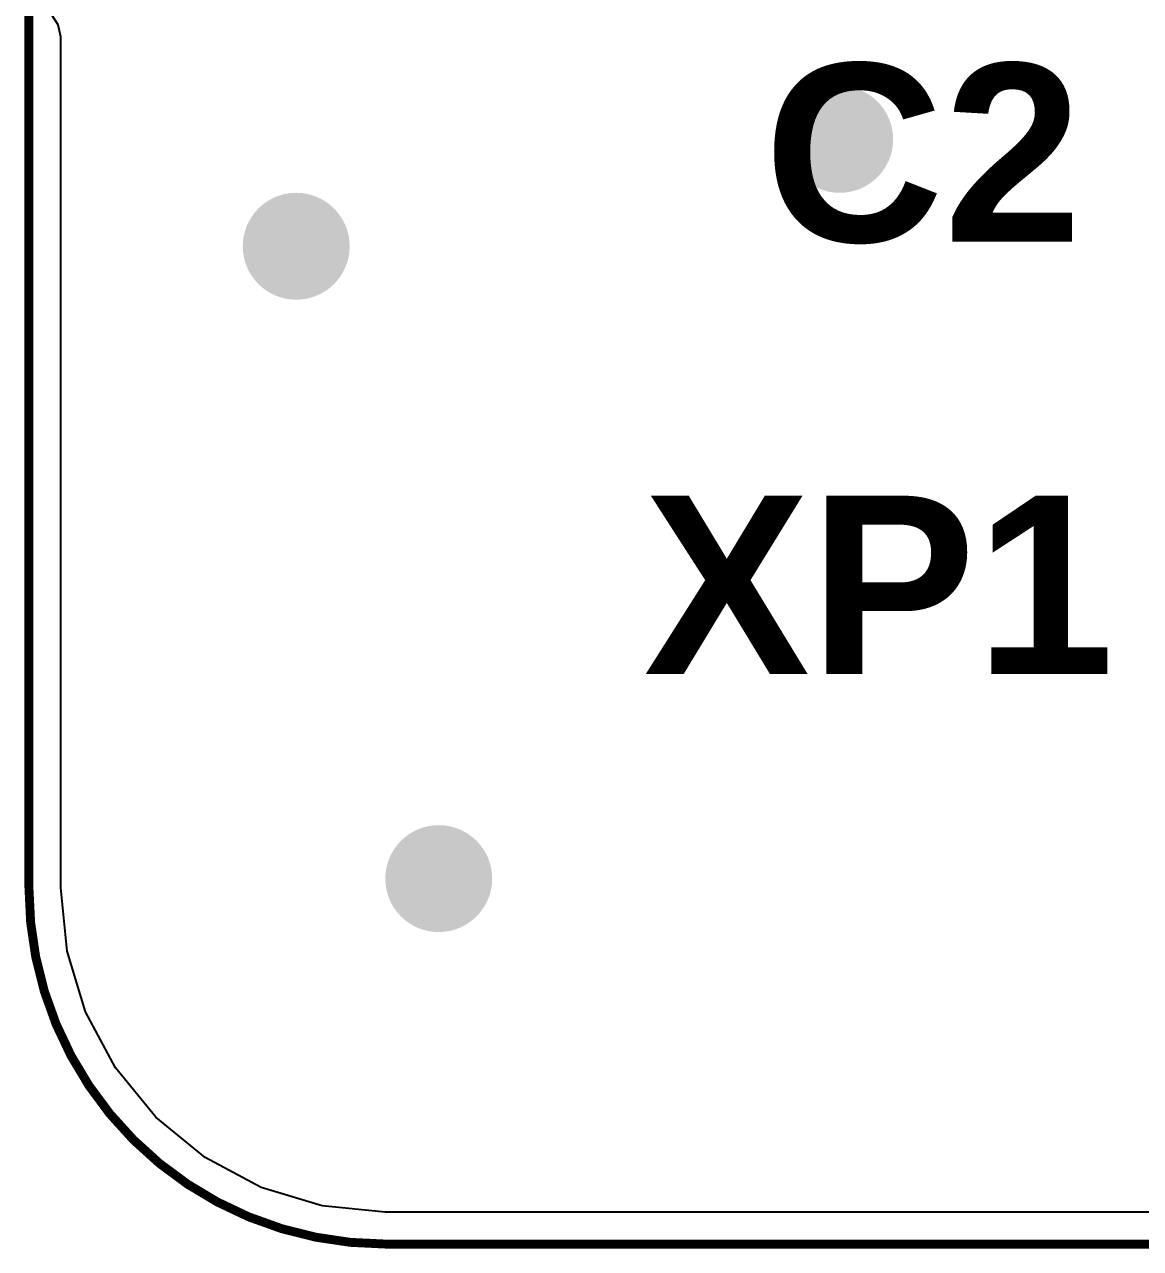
# Model space of a CAD drawing. Header units: millimetres. Extents: x -3.3 to 49.3, y -30.5 to 0.
# Drawn here: x 0.72 to 6.99, y -30.53 to -23.66 of the extents above; entities that cross this region are included whole.
import ezdxf

# ---------------------------------------------------------------- set-up
doc = ezdxf.new("R2010")
doc.units = ezdxf.units.MM
for name, color, linetype in [('BottomLayer', 5, 'Continuous'), ('KeepOutLayer', 6, 'Continuous'), ('Mechanical1', 6, 'Continuous'), ('TopLayer', 1, 'Continuous'), ('TopOverlay', 2, 'Continuous'), ('ViaHoleLayer', 16, 'Continuous')]:
    doc.layers.add(name, color=color, linetype=linetype)
doc.styles.add('Arial', font='arialbd.ttf', dxfattribs={"height": 0.2})

# ---------------------------------------------------------------- blocks, each defined once
blk = doc.blocks.new('M_2___1_2199230_4_EDGE_37')
at = {"layer": 'Mechanical1', "const_width": 0.05}
blk.add_lwpolyline([(-10.725, -2.75), (-10.425, -2.75)], dxfattribs=at)
at = {"layer": 'Mechanical1', "const_width": 0.025}
blk.add_lwpolyline([(-10.7375, -2.75, 1), (-10.7125, -2.75, 1)], format="xyb", close=True, dxfattribs=at)

msp = doc.modelspace()

# ---------------------------------------------------------------- hatches: boundary and pattern name
at = {"layer": 'BottomLayer'}
h = msp.add_hatch(color=5, dxfattribs=at)
edge = h.paths.add_edge_path()
edge.add_arc((5.3, -24.3), 0.3, 0, 360)
h = msp.add_hatch(color=5, dxfattribs=at)
edge = h.paths.add_edge_path()
edge.add_arc((2.25, -24.9), 0.3, 0, 360)
h = msp.add_hatch(color=5, dxfattribs=at)
edge = h.paths.add_edge_path()
edge.add_arc((3.0499, -28.449), 0.3, 0, 360)
at = {"layer": 'TopLayer'}
h = msp.add_hatch(color=1, dxfattribs=at)
edge = h.paths.add_edge_path()
edge.add_arc((5.3, -24.3), 0.3, 0, 360)
h = msp.add_hatch(color=1, dxfattribs=at)
edge = h.paths.add_edge_path()
edge.add_arc((2.25, -24.9), 0.3, 0, 360)
h = msp.add_hatch(color=1, dxfattribs=at)
edge = h.paths.add_edge_path()
edge.add_arc((3.0499, -28.449), 0.3, 0, 360)
at = {"layer": 'ViaHoleLayer'}
h = msp.add_hatch(color=16, dxfattribs=at)
edge = h.paths.add_edge_path()
edge.add_arc((5.3, -24.3), 0.15, 0, 360)
h = msp.add_hatch(color=16, dxfattribs=at)
edge = h.paths.add_edge_path()
edge.add_arc((2.25, -24.9), 0.15, 0, 360)
h = msp.add_hatch(color=16, dxfattribs=at)
edge = h.paths.add_edge_path()
edge.add_arc((3.0499, -28.449), 0.15, 0, 360)

# ---------------------------------------------------------------- linework, layer by layer
at = {"layer": 'BottomLayer'}
for p, q in [((0.9148, -23.6568), (0.8762, -23.5989)), ((0.9284, -23.725), (0.9148, -23.6568)), ((0.9284, -28.5), (0.9284, -23.725)), ((0.9289, -28.5), (0.9284, -28.5)), ((0.9639, -28.8553), (0.9289, -28.5)), ((1.0675, -29.1969), (0.9639, -28.8553)), ((1.2358, -29.5117), (1.0675, -29.1969)), ((1.4623, -29.7877), (1.2358, -29.5117)), ((1.7383, -30.0142), (1.4623, -29.7877)), ((2.0531, -30.1825), (1.7383, -30.0142)), ((2.3947, -30.2861), (2.0531, -30.1825)), ((2.75, -30.3211), (2.3947, -30.2861)), ((2.75, -30.3216), (2.75, -30.3211)), ((47.25, -30.3216), (2.75, -30.3216))]:
    msp.add_line(p, q, dxfattribs=at)
at = {"layer": 'KeepOutLayer', "const_width": 0.05}
for points in [[(0.75, -28.5), (0.75, -23.725)], [(2.75, -30.5), (47.25, -30.5)]]:
    msp.add_lwpolyline(points, dxfattribs=at)
at = {"layer": 'KeepOutLayer', "const_width": 0.025}
for points in [[(0.7375, -23.725, 1), (0.7625, -23.725, 1)], [(0.7375, -28.5, 1), (0.7625, -28.5, 1)], [(0.7375, -28.5, 1), (0.7625, -28.5, 1)], [(2.7375, -30.5, 1), (2.7625, -30.5, 1)], [(2.7375, -30.5, 1), (2.7625, -30.5, 1)]]:
    msp.add_lwpolyline(points, format="xyb", close=True, dxfattribs=at)
at = {"layer": 'KeepOutLayer', "const_width": 0.05}
msp.add_lwpolyline([(2.75, -30.5, -0.414213), (0.75, -28.5)], format="xyb", dxfattribs=at)
at = {"layer": 'TopLayer'}
for p, q in [((0.9148, -23.6568), (0.8762, -23.5989)), ((0.9284, -23.725), (0.9148, -23.6568)), ((0.9284, -28.5), (0.9284, -23.725)), ((0.9289, -28.5), (0.9284, -28.5)), ((0.9639, -28.8553), (0.9289, -28.5)), ((1.0675, -29.1969), (0.9639, -28.8553)), ((1.2358, -29.5117), (1.0675, -29.1969)), ((1.4623, -29.7877), (1.2358, -29.5117)), ((1.7383, -30.0142), (1.4623, -29.7877)), ((2.0531, -30.1825), (1.7383, -30.0142)), ((2.3947, -30.2861), (2.0531, -30.1825)), ((2.75, -30.3211), (2.3947, -30.2861)), ((2.75, -30.3216), (2.75, -30.3211)), ((47.25, -30.3216), (2.75, -30.3216))]:
    msp.add_line(p, q, dxfattribs=at)

# ---------------------------------------------------------------- block references
at = {"rotation": 90}
msp.add_blockref('M_2___1_2199230_4_EDGE_37', (-2, -13), dxfattribs=at)

# ---------------------------------------------------------------- texts
at = {"layer": 'TopOverlay', "style": 'Arial'}
for s, p in [('C2', (4.875, -24.875)), ('XP1', (4.2, -27.3))]:
    msp.add_text(s, height=1, dxfattribs=at).set_placement(p)

doc.saveas('drawing.dxf')
